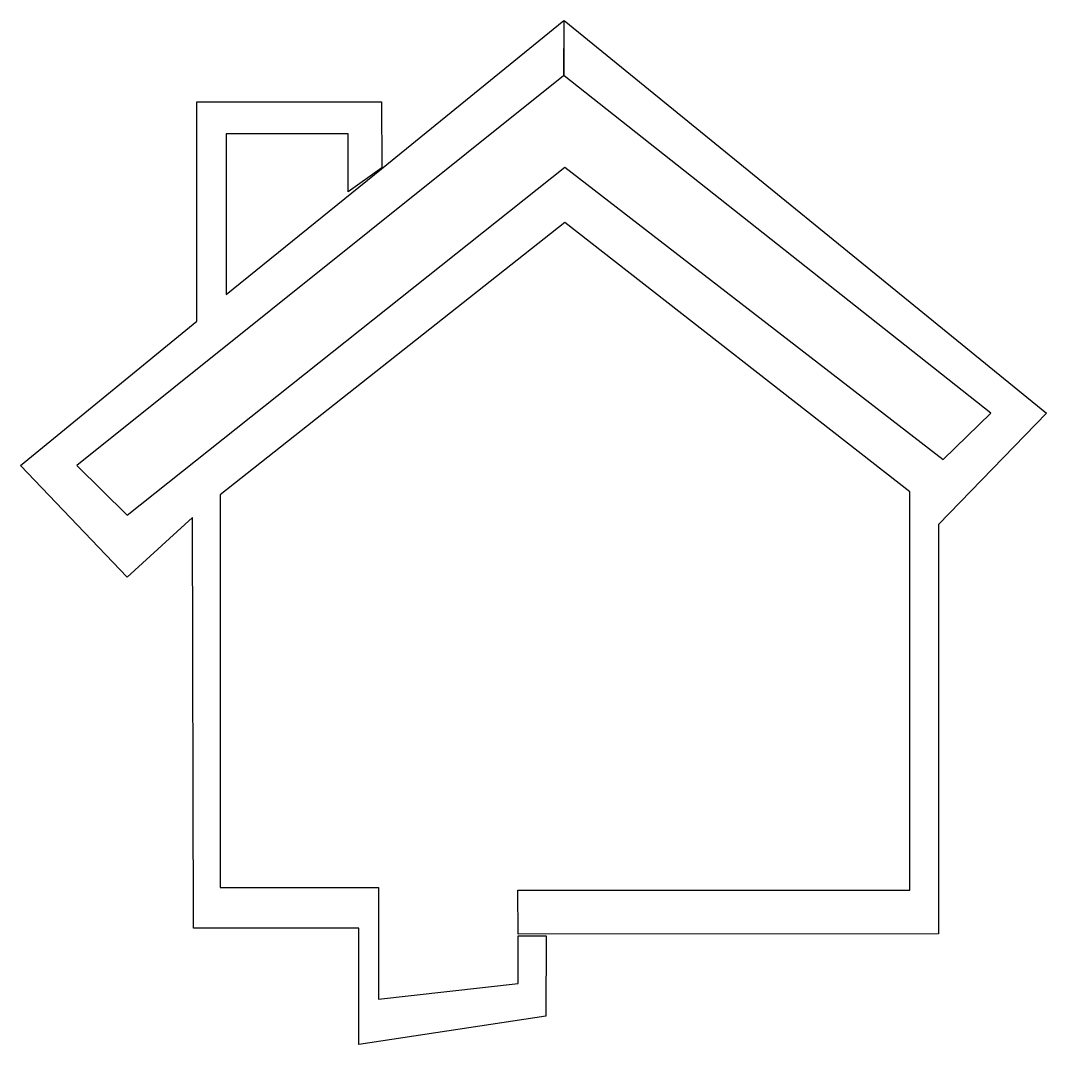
# Model space of a CAD drawing. Extents: x 32.9 to 82.7, y 37.7 to 87.3.
import ezdxf

# ---------------------------------------------------------------- set-up
doc = ezdxf.new("R2010")
doc.units = 0
doc.layers.add('Calque', color=7, linetype='CONTINUOUS')

msp = doc.modelspace()

# ---------------------------------------------------------------- linework, layer by layer
at = {"layer": 'Calque', "color": 7}
msp.add_lwpolyline([(59.266667, 84.666669), (35.663152, 65.757781), (38.1, 63.359002), (59.332822, 80.240084), (77.677893, 66.051766), (79.982308, 68.297781), (59.294889, 84.666669), (59.294889, 87.347781), (82.68407, 68.297781), (77.44035, 62.898932), (77.44035, 43.043382), (57.065333, 43.033555), (57.048806, 45.155558), (76.058889, 45.155558), (76.058889, 64.487637), (59.332822, 77.543519), (42.615556, 64.346669), (42.615556, 45.296669), (50.292, 45.296669), (50.292, 39.877151), (57.065333, 40.630732), (57.065333, 42.952458), (58.42, 42.952484), (58.405291, 39.05276), (49.344975, 37.677731), (49.339523, 43.321114), (41.322131, 43.321114), (41.278285, 63.237192), (38.1, 60.349071), (32.930829, 65.757781), (41.486667, 72.759296), (41.486667, 83.396669), (50.43851, 83.396669), (50.44554, 80.208236), (48.824444, 79.043121), (48.824444, 81.844447), (42.897778, 81.844447), (42.897778, 74.058475), (50.439024, 80.153792), (59.276149, 87.347781), (59.266667, 84.666669)], dxfattribs=at)

doc.saveas('drawing.dxf')
